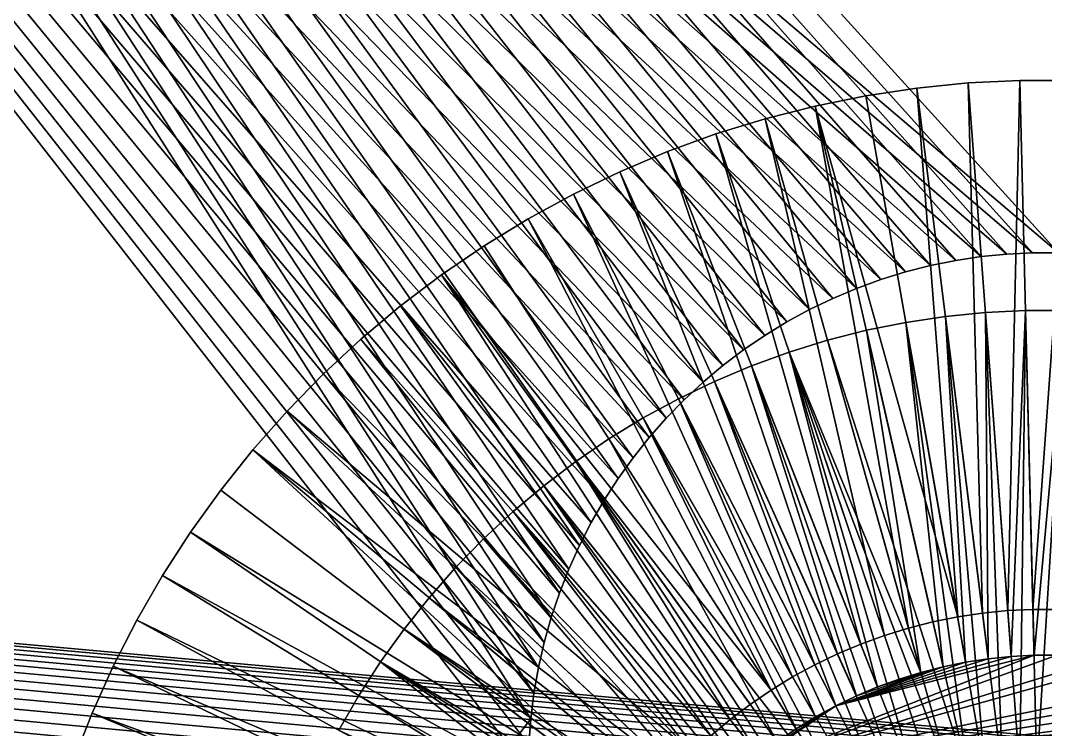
# Model space of a CAD drawing. Header units: millimetres. Extents: x 0 to 520, y -2 to 382.
# Drawn here: x 180.542 to 185, y 344.677 to 347.759 of the extents above; entities that cross this region are included whole.
import ezdxf

# ---------------------------------------------------------------- set-up
doc = ezdxf.new("R2010")
doc.units = ezdxf.units.MM

msp = doc.modelspace()

# ---------------------------------------------------------------- linework, layer by layer
at = {"layer": 'BRASS', "color": 52}
for points in [[(509.2, 369.2, 103), (10.8, 369.2, 103), (10.8, 10.8, 103)], [(509.2, 369.2, 103), (10.8, 10.8, 103), (509.2, 10.8, 103)], [(20.5, 359.5, 86), (183.401, 343.4071, 86), (38.3153, 310.9963, 86)], [(20.5, 359.5, 86), (183.4233, 343.4863, 86), (183.401, 343.4071, 86)], [(20.5, 359.5, 86), (183.4495, 343.5643, 86), (183.4233, 343.4863, 86)], [(20.5, 359.5, 86), (183.4796, 343.6409, 86), (183.4495, 343.5643, 86)], [(20.5, 359.5, 86), (183.5134, 343.7159, 86), (183.4796, 343.6409, 86)], [(20.5, 359.5, 86), (183.5509, 343.7891, 86), (183.5134, 343.7159, 86)], [(20.5, 359.5, 86), (183.5921, 343.8604, 86), (183.5509, 343.7891, 86)], [(20.5, 359.5, 86), (183.6367, 343.9295, 86), (183.5921, 343.8604, 86)], [(20.5, 359.5, 86), (183.6847, 343.9963, 86), (183.6367, 343.9295, 86)], [(20.5, 359.5, 86), (183.736, 344.0606, 86), (183.6847, 343.9963, 86)], [(20.5, 359.5, 86), (183.7905, 344.1223, 86), (183.736, 344.0606, 86)], [(20.5, 359.5, 86), (183.8479, 344.1812, 86), (183.7905, 344.1223, 86)], [(20.5, 359.5, 86), (183.9082, 344.2371, 86), (183.8479, 344.1812, 86)], [(20.5, 359.5, 86), (183.9712, 344.29, 86), (183.9082, 344.2371, 86)], [(20.5, 359.5, 86), (184.0368, 344.3397, 86), (183.9712, 344.29, 86)], [(20.5, 359.5, 86), (184.1048, 344.386, 86), (184.0368, 344.3397, 86)], [(20.5, 359.5, 86), (184.175, 344.4289, 86), (184.1048, 344.386, 86)], [(20.5, 359.5, 86), (184.2473, 344.4683, 86), (184.175, 344.4289, 86)], [(20.5, 359.5, 86), (184.3214, 344.504, 86), (184.2473, 344.4683, 86)], [(20.5, 359.5, 86), (184.3972, 344.5359, 86), (184.3214, 344.504, 86)], [(20.5, 359.5, 86), (184.4745, 344.5641, 86), (184.3972, 344.5359, 86)], [(20.5, 359.5, 86), (184.5531, 344.5883, 86), (184.4745, 344.5641, 86)], [(20.5, 359.5, 86), (184.6328, 344.6086, 86), (184.5531, 344.5883, 86)], [(20.5, 359.5, 86), (499.5, 359.5, 86), (184.9589, 344.6495, 86)], [(20.5, 359.5, 86), (184.9589, 344.6495, 86), (184.8767, 344.6454, 86)], [(20.5, 359.5, 86), (184.8767, 344.6454, 86), (184.7948, 344.6372, 86)], [(20.5, 359.5, 86), (184.7948, 344.6372, 86), (184.7135, 344.6249, 86)], [(20.5, 359.5, 86), (184.7135, 344.6249, 86), (184.6328, 344.6086, 86)], [(184.9589, 344.6495, 86), (499.5, 359.5, 86), (185.0411, 344.6495, 86)]]:
    msp.add_3dface(points, dxfattribs=at)
at = {"layer": 'STEEL', "color": 8}
for points in [[(185.0561, 346.7493, 86), (197, 360, 86), (173, 360, 86)], [(184.9439, 346.7493, 86), (185.0561, 346.7493, 86), (173, 360, 86)], [(184.8319, 346.7437, 86), (184.9439, 346.7493, 86), (173, 360, 86)], [(184.7202, 346.7325, 86), (184.8319, 346.7437, 86), (173, 360, 86)], [(184.6093, 346.7158, 86), (184.7202, 346.7325, 86), (173, 360, 86)], [(184.4993, 346.6936, 86), (184.6093, 346.7158, 86), (173, 360, 86)], [(184.3906, 346.6659, 86), (184.4993, 346.6936, 86), (173, 360, 86)], [(184.2834, 346.6328, 86), (184.3906, 346.6659, 86), (173, 360, 86)], [(184.178, 346.5945, 86), (184.2834, 346.6328, 86), (173, 360, 86)], [(184.0746, 346.5509, 86), (184.178, 346.5945, 86), (173, 360, 86)], [(183.9735, 346.5022, 86), (184.0746, 346.5509, 86), (173, 360, 86)], [(183.875, 346.4486, 86), (183.9735, 346.5022, 86), (173, 360, 86)], [(183.7793, 346.3901, 86), (183.875, 346.4486, 86), (173, 360, 86)], [(183.6866, 346.3269, 86), (183.7793, 346.3901, 86), (173, 360, 86)], [(183.5971, 346.2591, 86), (183.6866, 346.3269, 86), (173, 360, 86)], [(183.5112, 346.187, 86), (183.5971, 346.2591, 86), (173, 360, 86)], [(183.429, 346.1107, 86), (183.5112, 346.187, 86), (173, 360, 86)], [(183.3506, 346.0304, 86), (183.429, 346.1107, 86), (173, 360, 86)], [(183.2764, 345.9463, 86), (183.3506, 346.0304, 86), (173, 360, 86)], [(183.2065, 345.8586, 86), (183.2764, 345.9463, 86), (173, 360, 86)], [(183.141, 345.7675, 86), (183.2065, 345.8586, 86), (173, 360, 86)], [(183.0801, 345.6732, 86), (183.141, 345.7675, 86), (173, 360, 86)], [(183.024, 345.5761, 86), (183.0801, 345.6732, 86), (173, 360, 86)], [(182.9728, 345.4762, 86), (183.024, 345.5761, 86), (173, 360, 86)], [(182.9267, 345.374, 86), (182.9728, 345.4762, 86), (173, 360, 86)], [(182.8857, 345.2695, 86), (182.9267, 345.374, 86), (173, 360, 86)], [(182.85, 345.1632, 86), (182.8857, 345.2695, 86), (173, 360, 86)], [(182.8196, 345.0552, 86), (182.85, 345.1632, 86), (173, 360, 86)], [(182.7946, 344.9458, 86), (182.8196, 345.0552, 86), (173, 360, 86)], [(182.7751, 344.8353, 86), (182.7946, 344.9458, 86), (173, 360, 86)], [(182.7612, 344.724, 86), (182.7751, 344.8353, 86), (173, 360, 86)], [(173, 332, 86), (182.7612, 344.724, 86), (173, 360, 86)], [(184.9439, 346.7493, 83), (173, 357, 83), (185.0561, 346.7493, 83)], [(184.8319, 346.7437, 83), (173, 357, 83), (184.9439, 346.7493, 83)], [(184.7202, 346.7325, 83), (173, 357, 83), (184.8319, 346.7437, 83)], [(184.6093, 346.7158, 83), (173, 357, 83), (184.7202, 346.7325, 83)], [(184.4993, 346.6936, 83), (173, 357, 83), (184.6093, 346.7158, 83)], [(184.3906, 346.6659, 83), (173, 357, 83), (184.4993, 346.6936, 83)], [(184.2834, 346.6328, 83), (173, 357, 83), (184.3906, 346.6659, 83)], [(184.178, 346.5945, 83), (173, 357, 83), (184.2834, 346.6328, 83)], [(184.0746, 346.5509, 83), (173, 357, 83), (184.178, 346.5945, 83)], [(183.9735, 346.5022, 83), (173, 357, 83), (184.0746, 346.5509, 83)], [(183.875, 346.4486, 83), (173, 357, 83), (183.9735, 346.5022, 83)], [(183.7793, 346.3901, 83), (173, 357, 83), (183.875, 346.4486, 83)], [(183.6866, 346.3269, 83), (173, 357, 83), (183.7793, 346.3901, 83)], [(185.0561, 346.7493, 83), (173, 357, 83), (197, 357, 83)], [(183.6866, 346.3269, 83), (183.5971, 346.2591, 83), (173, 357, 83)], [(183.5971, 346.2591, 83), (183.5112, 346.187, 83), (173, 357, 83)], [(183.5112, 346.187, 83), (183.429, 346.1107, 83), (173, 357, 83)], [(183.429, 346.1107, 83), (183.3506, 346.0304, 83), (173, 357, 83)], [(183.3506, 346.0304, 83), (183.2764, 345.9463, 83), (173, 357, 83)], [(183.2764, 345.9463, 83), (183.2065, 345.8586, 83), (173, 357, 83)], [(183.2065, 345.8586, 83), (183.141, 345.7675, 83), (173, 357, 83)], [(183.141, 345.7675, 83), (183.0801, 345.6732, 83), (173, 357, 83)], [(183.0801, 345.6732, 83), (183.024, 345.5761, 83), (173, 357, 83)], [(183.024, 345.5761, 83), (182.9728, 345.4762, 83), (173, 357, 83)], [(182.9728, 345.4762, 83), (182.9267, 345.374, 83), (173, 357, 83)], [(182.9267, 345.374, 83), (182.8857, 345.2695, 83), (173, 357, 83)], [(182.8857, 345.2695, 83), (182.85, 345.1632, 83), (173, 357, 83)], [(182.85, 345.1632, 83), (182.8196, 345.0552, 83), (173, 357, 83)], [(182.8196, 345.0552, 83), (182.7946, 344.9458, 83), (173, 357, 83)], [(182.7946, 344.9458, 83), (182.7751, 344.8353, 83), (173, 357, 83)], [(182.7751, 344.8353, 83), (182.7612, 344.724, 83), (173, 357, 83)], [(182.7612, 344.724, 83), (182.7528, 344.6122, 83), (173, 357, 83)], [(182.7528, 344.6122, 83), (182.75, 344.5, 83), (173, 357, 83)], [(182.75, 344.5, 83), (173, 332, 83), (173, 357, 83)], [(184.2186, 347.4316, 83), (184.4405, 347.4651, 82), (184.2186, 347.4316, 82)], [(184.2186, 347.4316, 83), (184.4405, 347.4651, 83), (184.4405, 347.4651, 82)], [(184.618, 345.1666, 83), (184.4405, 347.4651, 83), (184.2186, 347.4316, 83)], [(184.4405, 347.4651, 82), (184.618, 345.1666, 82), (184.2186, 347.4316, 82)], [(184.4405, 347.4651, 83), (184.6637, 347.4874, 82), (184.4405, 347.4651, 82)], [(184.4405, 347.4651, 83), (184.6637, 347.4874, 83), (184.6637, 347.4874, 82)], [(184.7264, 345.1829, 83), (184.6637, 347.4874, 83), (184.4405, 347.4651, 83)], [(184.6637, 347.4874, 82), (184.7264, 345.1829, 82), (184.4405, 347.4651, 82)], [(184.618, 345.1666, 83), (184.7264, 345.1829, 83), (184.4405, 347.4651, 83)], [(184.7264, 345.1829, 82), (184.618, 345.1666, 82), (184.4405, 347.4651, 82)], [(184.6637, 347.4874, 83), (184.8878, 347.4986, 82), (184.6637, 347.4874, 82)], [(184.6637, 347.4874, 83), (184.8878, 347.4986, 83), (184.8878, 347.4986, 82)], [(184.8356, 345.1938, 83), (184.8878, 347.4986, 83), (184.6637, 347.4874, 83)], [(184.8878, 347.4986, 82), (184.8356, 345.1938, 82), (184.6637, 347.4874, 82)], [(184.7264, 345.1829, 83), (184.8356, 345.1938, 83), (184.6637, 347.4874, 83)], [(184.8356, 345.1938, 82), (184.7264, 345.1829, 82), (184.6637, 347.4874, 82)], [(184.8356, 345.1938, 83), (184.9452, 345.1993, 83), (184.8878, 347.4986, 83)], [(184.9452, 345.1993, 82), (184.8356, 345.1938, 82), (184.8878, 347.4986, 82)], [(184.8878, 347.4986, 83), (185.1122, 347.4986, 82), (184.8878, 347.4986, 82)], [(184.8878, 347.4986, 83), (185.1122, 347.4986, 83), (185.1122, 347.4986, 82)], [(184.9452, 345.1993, 83), (185.1122, 347.4986, 83), (184.8878, 347.4986, 83)], [(185.1122, 347.4986, 82), (184.9452, 345.1993, 82), (184.8878, 347.4986, 82)], [(184.9452, 345.1993, 83), (185.0548, 345.1993, 83), (185.1122, 347.4986, 83)], [(185.0548, 345.1993, 82), (184.9452, 345.1993, 82), (185.1122, 347.4986, 82)], [(184.2186, 347.4316, 83), (184.2186, 347.4316, 82), (183.9987, 347.3872, 82)], [(183.9987, 347.3872, 83), (184.2186, 347.4316, 83), (183.9987, 347.3872, 82)], [(184.618, 345.1666, 83), (184.2186, 347.4316, 83), (183.9987, 347.3872, 83)], [(184.2186, 347.4316, 82), (184.618, 345.1666, 82), (183.9987, 347.3872, 82)], [(183.7812, 347.3318, 83), (183.9987, 347.3872, 82), (183.7812, 347.3318, 82)], [(183.7812, 347.3318, 83), (183.9987, 347.3872, 83), (183.9987, 347.3872, 82)], [(184.4042, 345.1178, 83), (183.9987, 347.3872, 83), (183.7812, 347.3318, 83)], [(183.9987, 347.3872, 82), (184.4042, 345.1178, 82), (183.7812, 347.3318, 82)], [(184.5105, 345.1448, 83), (184.618, 345.1666, 83), (183.9987, 347.3872, 83)], [(184.4042, 345.1178, 83), (184.5105, 345.1448, 83), (183.9987, 347.3872, 83)], [(184.618, 345.1666, 82), (184.5105, 345.1448, 82), (183.9987, 347.3872, 82)], [(184.5105, 345.1448, 82), (184.4042, 345.1178, 82), (183.9987, 347.3872, 82)], [(183.5668, 347.2657, 83), (183.7812, 347.3318, 82), (183.5668, 347.2657, 82)], [(183.5668, 347.2657, 83), (183.7812, 347.3318, 83), (183.7812, 347.3318, 82)], [(184.2993, 345.0854, 83), (183.7812, 347.3318, 83), (183.5668, 347.2657, 83)], [(183.7812, 347.3318, 82), (184.2993, 345.0854, 82), (183.5668, 347.2657, 82)], [(184.2993, 345.0854, 83), (184.4042, 345.1178, 83), (183.7812, 347.3318, 83)], [(184.4042, 345.1178, 82), (184.2993, 345.0854, 82), (183.7812, 347.3318, 82)], [(183.5668, 347.2657, 83), (183.5668, 347.2657, 82), (183.356, 347.1889, 82)], [(183.356, 347.1889, 83), (183.5668, 347.2657, 83), (183.356, 347.1889, 82)], [(184.1962, 345.0479, 83), (183.5668, 347.2657, 83), (183.356, 347.1889, 83)], [(183.5668, 347.2657, 82), (184.1962, 345.0479, 82), (183.356, 347.1889, 82)], [(184.1962, 345.0479, 83), (184.2993, 345.0854, 83), (183.5668, 347.2657, 83)], [(184.2993, 345.0854, 82), (184.1962, 345.0479, 82), (183.5668, 347.2657, 82)], [(183.1492, 347.1018, 83), (183.356, 347.1889, 82), (183.1492, 347.1018, 82)], [(183.1492, 347.1018, 83), (183.356, 347.1889, 83), (183.356, 347.1889, 82)], [(184.0952, 345.0053, 83), (183.356, 347.1889, 83), (183.1492, 347.1018, 83)], [(183.356, 347.1889, 82), (184.0952, 345.0053, 82), (183.1492, 347.1018, 82)], [(184.0952, 345.0053, 83), (184.1962, 345.0479, 83), (183.356, 347.1889, 83)], [(184.1962, 345.0479, 82), (184.0952, 345.0053, 82), (183.356, 347.1889, 82)], [(183.1492, 347.1018, 83), (183.1492, 347.1018, 82), (182.9471, 347.0044, 82)], [(182.9471, 347.0044, 83), (183.1492, 347.1018, 83), (182.9471, 347.0044, 82)], [(183.9963, 344.9577, 83), (183.1492, 347.1018, 83), (182.9471, 347.0044, 83)], [(183.1492, 347.1018, 82), (183.9963, 344.9577, 82), (182.9471, 347.0044, 82)], [(183.9963, 344.9577, 83), (184.0952, 345.0053, 83), (183.1492, 347.1018, 83)], [(184.0952, 345.0053, 82), (183.9963, 344.9577, 82), (183.1492, 347.1018, 82)], [(182.75, 346.8971, 83), (182.9471, 347.0044, 82), (182.75, 346.8971, 82)], [(182.75, 346.8971, 83), (182.9471, 347.0044, 83), (182.9471, 347.0044, 82)], [(183.9, 344.9053, 83), (182.9471, 347.0044, 83), (182.75, 346.8971, 83)], [(182.9471, 347.0044, 82), (183.9, 344.9053, 82), (182.75, 346.8971, 82)], [(183.9, 344.9053, 83), (183.9963, 344.9577, 83), (182.9471, 347.0044, 83)], [(183.9963, 344.9577, 82), (183.9, 344.9053, 82), (182.9471, 347.0044, 82)], [(182.75, 346.8971, 83), (182.75, 346.8971, 82), (182.5585, 346.7801, 82)], [(182.5585, 346.7801, 83), (182.75, 346.8971, 83), (182.5585, 346.7801, 82)], [(183.8064, 344.8481, 83), (182.75, 346.8971, 83), (182.5585, 346.7801, 83)], [(182.75, 346.8971, 82), (183.8064, 344.8481, 82), (182.5585, 346.7801, 82)], [(183.8064, 344.8481, 83), (183.9, 344.9053, 83), (182.75, 346.8971, 83)], [(183.9, 344.9053, 82), (183.8064, 344.8481, 82), (182.75, 346.8971, 82)], [(182.3732, 346.6537, 83), (182.5585, 346.7801, 82), (182.3732, 346.6537, 82)], [(182.3732, 346.6537, 83), (182.5585, 346.7801, 83), (182.5585, 346.7801, 82)], [(183.8064, 344.8481, 83), (182.5585, 346.7801, 83), (182.3732, 346.6537, 83)], [(182.5585, 346.7801, 82), (183.8064, 344.8481, 82), (182.3732, 346.6537, 82)], [(184.9439, 346.7493, 83), (184.9439, 346.7493, 86), (184.8319, 346.7437, 83)], [(184.9439, 346.7493, 86), (184.8319, 346.7437, 86), (184.8319, 346.7437, 83)], [(185.0561, 346.7493, 83), (184.9439, 346.7493, 86), (184.9439, 346.7493, 83)], [(185.0561, 346.7493, 86), (184.9439, 346.7493, 86), (185.0561, 346.7493, 83)], [(184.6093, 346.7158, 83), (184.6093, 346.7158, 86), (184.4993, 346.6936, 83)], [(184.6093, 346.7158, 86), (184.4993, 346.6936, 86), (184.4993, 346.6936, 83)], [(184.7202, 346.7325, 83), (184.6093, 346.7158, 86), (184.6093, 346.7158, 83)], [(184.7202, 346.7325, 86), (184.6093, 346.7158, 86), (184.7202, 346.7325, 83)], [(184.8319, 346.7437, 83), (184.7202, 346.7325, 86), (184.7202, 346.7325, 83)], [(184.8319, 346.7437, 86), (184.7202, 346.7325, 86), (184.8319, 346.7437, 83)], [(184.3906, 346.6659, 83), (184.2834, 346.6328, 86), (184.2834, 346.6328, 83)], [(184.3906, 346.6659, 86), (184.2834, 346.6328, 86), (184.3906, 346.6659, 83)], [(184.4993, 346.6936, 83), (184.3906, 346.6659, 86), (184.3906, 346.6659, 83)], [(184.4993, 346.6936, 86), (184.3906, 346.6659, 86), (184.4993, 346.6936, 83)], [(182.1943, 346.5182, 83), (182.3732, 346.6537, 82), (182.1943, 346.5182, 82)], [(182.1943, 346.5182, 83), (182.3732, 346.6537, 83), (182.3732, 346.6537, 82)], [(183.6283, 344.72, 83), (182.3732, 346.6537, 83), (182.1943, 346.5182, 83)], [(182.3732, 346.6537, 82), (183.6283, 344.72, 82), (182.1943, 346.5182, 82)], [(183.7158, 344.7863, 83), (183.8064, 344.8481, 83), (182.3732, 346.6537, 83)], [(183.6283, 344.72, 83), (183.7158, 344.7863, 83), (182.3732, 346.6537, 83)], [(183.8064, 344.8481, 82), (183.7158, 344.7863, 82), (182.3732, 346.6537, 82)], [(183.7158, 344.7863, 82), (183.6283, 344.72, 82), (182.3732, 346.6537, 82)], [(184.2834, 346.6328, 83), (184.178, 346.5945, 86), (184.178, 346.5945, 83)], [(184.2834, 346.6328, 86), (184.178, 346.5945, 86), (184.2834, 346.6328, 83)], [(184.178, 346.5945, 83), (184.178, 346.5945, 86), (184.0746, 346.5509, 83)], [(184.178, 346.5945, 86), (184.0746, 346.5509, 86), (184.0746, 346.5509, 83)], [(184.0746, 346.5509, 83), (183.9735, 346.5022, 86), (183.9735, 346.5022, 83)], [(184.0746, 346.5509, 86), (183.9735, 346.5022, 86), (184.0746, 346.5509, 83)], [(182.0224, 346.374, 83), (182.1943, 346.5182, 82), (182.0224, 346.374, 82)], [(182.0224, 346.374, 83), (182.1943, 346.5182, 83), (182.1943, 346.5182, 82)], [(183.5443, 344.6495, 83), (182.1943, 346.5182, 83), (182.0224, 346.374, 83)], [(182.1943, 346.5182, 82), (183.5443, 344.6495, 82), (182.0224, 346.374, 82)], [(183.5443, 344.6495, 83), (183.6283, 344.72, 83), (182.1943, 346.5182, 83)], [(183.6283, 344.72, 82), (183.5443, 344.6495, 82), (182.1943, 346.5182, 82)], [(183.9735, 346.5022, 83), (183.9735, 346.5022, 86), (183.875, 346.4486, 83)], [(183.9735, 346.5022, 86), (183.875, 346.4486, 86), (183.875, 346.4486, 83)], [(184.7513, 344.9845, 82), (184.7384, 346.4902, 82), (184.5648, 346.4728, 82)], [(184.5648, 346.4728, 82), (184.7384, 346.4902, 78.5), (184.5648, 346.4728, 78.5)], [(184.5648, 346.4728, 82), (184.7384, 346.4902, 82), (184.7384, 346.4902, 78.5)], [(184.7384, 346.4902, 78.5), (184.8135, 344.4884, 78.5), (184.5648, 346.4728, 78.5)], [(184.8505, 344.9944, 82), (184.9127, 346.4989, 82), (184.7384, 346.4902, 82)], [(184.7384, 346.4902, 82), (184.9127, 346.4989, 78.5), (184.7384, 346.4902, 78.5)], [(184.7384, 346.4902, 82), (184.9127, 346.4989, 82), (184.9127, 346.4989, 78.5)], [(184.9127, 346.4989, 78.5), (184.8879, 344.4958, 78.5), (184.7384, 346.4902, 78.5)], [(184.7513, 344.9845, 82), (184.8505, 344.9944, 82), (184.7384, 346.4902, 82)], [(184.8879, 344.4958, 78.5), (184.8135, 344.4884, 78.5), (184.7384, 346.4902, 78.5)], [(184.8505, 344.9944, 82), (184.9501, 344.9994, 82), (184.9127, 346.4989, 82)], [(184.9626, 344.4995, 78.5), (184.8879, 344.4958, 78.5), (184.9127, 346.4989, 78.5)], [(184.9501, 344.9994, 82), (185.0873, 346.4989, 82), (184.9127, 346.4989, 82)], [(184.9127, 346.4989, 82), (185.0873, 346.4989, 78.5), (184.9127, 346.4989, 78.5)], [(184.9127, 346.4989, 82), (185.0873, 346.4989, 82), (185.0873, 346.4989, 78.5)], [(185.0873, 346.4989, 78.5), (184.9626, 344.4995, 78.5), (184.9127, 346.4989, 78.5)], [(184.9501, 344.9994, 82), (185.0499, 344.9994, 82), (185.0873, 346.4989, 82)], [(185.0374, 344.4995, 78.5), (184.9626, 344.4995, 78.5), (185.0873, 346.4989, 78.5)], [(183.875, 346.4486, 86), (183.7793, 346.3901, 86), (183.875, 346.4486, 83)], [(183.875, 346.4486, 83), (183.7793, 346.3901, 86), (183.7793, 346.3901, 83)], [(184.555, 344.9499, 82), (184.3922, 346.4468, 82), (184.2212, 346.4122, 82)], [(184.2212, 346.4122, 82), (184.3922, 346.4468, 78.5), (184.2212, 346.4122, 78.5)], [(184.2212, 346.4122, 82), (184.3922, 346.4468, 82), (184.3922, 346.4468, 78.5)], [(184.3922, 346.4468, 78.5), (184.6662, 344.4624, 78.5), (184.2212, 346.4122, 78.5)], [(184.6527, 344.9696, 82), (184.5648, 346.4728, 82), (184.3922, 346.4468, 82)], [(184.3922, 346.4468, 82), (184.5648, 346.4728, 78.5), (184.3922, 346.4468, 78.5)], [(184.3922, 346.4468, 82), (184.5648, 346.4728, 82), (184.5648, 346.4728, 78.5)], [(184.5648, 346.4728, 78.5), (184.7395, 344.4772, 78.5), (184.3922, 346.4468, 78.5)], [(184.555, 344.9499, 82), (184.6527, 344.9696, 82), (184.3922, 346.4468, 82)], [(184.7395, 344.4772, 78.5), (184.6662, 344.4624, 78.5), (184.3922, 346.4468, 78.5)], [(184.6527, 344.9696, 82), (184.7513, 344.9845, 82), (184.5648, 346.4728, 82)], [(184.8135, 344.4884, 78.5), (184.7395, 344.4772, 78.5), (184.5648, 346.4728, 78.5)], [(184.4583, 344.9252, 82), (184.2212, 346.4122, 82), (184.0521, 346.3692, 82)], [(184.0521, 346.3692, 82), (184.2212, 346.4122, 78.5), (184.0521, 346.3692, 78.5)], [(184.0521, 346.3692, 82), (184.2212, 346.4122, 82), (184.2212, 346.4122, 78.5)], [(184.2212, 346.4122, 78.5), (184.6662, 344.4624, 78.5), (184.0521, 346.3692, 78.5)], [(184.4583, 344.9252, 82), (184.555, 344.9499, 82), (184.2212, 346.4122, 82)], [(181.8579, 346.2214, 83), (182.0224, 346.374, 82), (181.8579, 346.2214, 82)], [(181.8579, 346.2214, 83), (182.0224, 346.374, 83), (182.0224, 346.374, 82)], [(183.4639, 344.5749, 83), (182.0224, 346.374, 83), (181.8579, 346.2214, 83)], [(182.0224, 346.374, 82), (183.4639, 344.5749, 82), (181.8579, 346.2214, 82)], [(183.4639, 344.5749, 83), (183.5443, 344.6495, 83), (182.0224, 346.374, 83)], [(183.5443, 344.6495, 82), (183.4639, 344.5749, 82), (182.0224, 346.374, 82)], [(183.7793, 346.3901, 86), (183.6866, 346.3269, 86), (183.7793, 346.3901, 83)], [(183.7793, 346.3901, 83), (183.6866, 346.3269, 86), (183.6866, 346.3269, 83)], [(184.4583, 344.9252, 82), (184.0521, 346.3692, 82), (183.8853, 346.3177, 82)], [(183.8853, 346.3177, 82), (184.0521, 346.3692, 78.5), (183.8853, 346.3177, 78.5)], [(183.8853, 346.3177, 82), (184.0521, 346.3692, 82), (184.0521, 346.3692, 78.5)], [(184.0521, 346.3692, 78.5), (184.5937, 344.4439, 78.5), (183.8853, 346.3177, 78.5)], [(184.6662, 344.4624, 78.5), (184.5937, 344.4439, 78.5), (184.0521, 346.3692, 78.5)], [(183.6866, 346.3269, 86), (183.5971, 346.2591, 86), (183.6866, 346.3269, 83)], [(183.6866, 346.3269, 83), (183.5971, 346.2591, 86), (183.5971, 346.2591, 83)], [(184.2693, 344.8617, 82), (183.8853, 346.3177, 82), (183.7213, 346.2581, 82)], [(183.7213, 346.2581, 82), (183.8853, 346.3177, 78.5), (183.7213, 346.2581, 78.5)], [(183.7213, 346.2581, 82), (183.8853, 346.3177, 82), (183.8853, 346.3177, 78.5)], [(183.8853, 346.3177, 78.5), (184.452, 344.3963, 78.5), (183.7213, 346.2581, 78.5)], [(184.363, 344.8959, 82), (184.4583, 344.9252, 82), (183.8853, 346.3177, 82)], [(184.2693, 344.8617, 82), (184.363, 344.8959, 82), (183.8853, 346.3177, 82)], [(184.5937, 344.4439, 78.5), (184.5223, 344.4219, 78.5), (183.8853, 346.3177, 78.5)], [(184.5223, 344.4219, 78.5), (184.452, 344.3963, 78.5), (183.8853, 346.3177, 78.5)], [(183.5971, 346.2591, 86), (183.5112, 346.187, 86), (183.5971, 346.2591, 83)], [(183.5971, 346.2591, 83), (183.5112, 346.187, 86), (183.5112, 346.187, 83)], [(181.7013, 346.0608, 83), (181.8579, 346.2214, 82), (181.7013, 346.0608, 82)], [(181.7013, 346.0608, 83), (181.8579, 346.2214, 83), (181.8579, 346.2214, 82)], [(181.7013, 346.0608, 83), (183.4639, 344.5749, 83), (181.8579, 346.2214, 83)], [(183.4639, 344.5749, 82), (181.7013, 346.0608, 82), (181.8579, 346.2214, 82)], [(184.1774, 344.823, 82), (183.7213, 346.2581, 82), (183.5605, 346.1903, 82)], [(183.7213, 346.2581, 82), (183.7213, 346.2581, 78.5), (183.5605, 346.1903, 78.5)], [(183.5605, 346.1903, 82), (183.7213, 346.2581, 82), (183.5605, 346.1903, 78.5)], [(183.7213, 346.2581, 78.5), (184.3831, 344.3673, 78.5), (183.5605, 346.1903, 78.5)], [(184.1774, 344.823, 82), (184.2693, 344.8617, 82), (183.7213, 346.2581, 82)], [(184.452, 344.3963, 78.5), (184.3831, 344.3673, 78.5), (183.7213, 346.2581, 78.5)], [(184.0876, 344.7797, 82), (183.5605, 346.1903, 82), (183.4033, 346.1146, 82)], [(183.4033, 346.1146, 82), (183.5605, 346.1903, 78.5), (183.4033, 346.1146, 78.5)], [(183.4033, 346.1146, 82), (183.5605, 346.1903, 82), (183.5605, 346.1903, 78.5)], [(183.5605, 346.1903, 78.5), (184.3157, 344.3348, 78.5), (183.4033, 346.1146, 78.5)], [(183.5112, 346.187, 86), (183.429, 346.1107, 86), (183.5112, 346.187, 83)], [(183.5112, 346.187, 83), (183.429, 346.1107, 86), (183.429, 346.1107, 83)], [(184.0876, 344.7797, 82), (184.1774, 344.823, 82), (183.5605, 346.1903, 82)], [(184.3831, 344.3673, 78.5), (184.3157, 344.3348, 78.5), (183.5605, 346.1903, 78.5)], [(184, 344.7321, 82), (183.4033, 346.1146, 82), (183.25, 346.0311, 82)], [(183.25, 346.0311, 82), (183.4033, 346.1146, 78.5), (183.25, 346.0311, 78.5)], [(183.25, 346.0311, 82), (183.4033, 346.1146, 82), (183.4033, 346.1146, 78.5)], [(183.4033, 346.1146, 78.5), (184.25, 344.299, 78.5), (183.25, 346.0311, 78.5)], [(183.429, 346.1107, 86), (183.3506, 346.0304, 86), (183.429, 346.1107, 83)], [(183.429, 346.1107, 83), (183.3506, 346.0304, 86), (183.3506, 346.0304, 83)], [(184, 344.7321, 82), (184.0876, 344.7797, 82), (183.4033, 346.1146, 82)], [(184.3157, 344.3348, 78.5), (184.25, 344.299, 78.5), (183.4033, 346.1146, 78.5)], [(181.5528, 345.8925, 83), (181.7013, 346.0608, 83), (181.7013, 346.0608, 82)], [(181.5528, 345.8925, 83), (181.7013, 346.0608, 82), (181.5528, 345.8925, 82)], [(181.5528, 345.8925, 83), (183.3873, 344.4964, 83), (181.7013, 346.0608, 83)], [(183.3873, 344.4964, 82), (181.5528, 345.8925, 82), (181.7013, 346.0608, 82)], [(181.7013, 346.0608, 83), (183.3873, 344.4964, 83), (183.4639, 344.5749, 83)], [(183.3873, 344.4964, 82), (181.7013, 346.0608, 82), (183.4639, 344.5749, 82)], [(183.9149, 344.6801, 82), (183.25, 346.0311, 82), (183.1011, 345.9401, 82)], [(183.1011, 345.9401, 82), (183.25, 346.0311, 78.5), (183.1011, 345.9401, 78.5)], [(183.1011, 345.9401, 82), (183.25, 346.0311, 82), (183.25, 346.0311, 78.5)], [(183.25, 346.0311, 78.5), (184.1862, 344.26, 78.5), (183.1011, 345.9401, 78.5)], [(183.9149, 344.6801, 82), (184, 344.7321, 82), (183.25, 346.0311, 82)], [(184.25, 344.299, 78.5), (184.1862, 344.26, 78.5), (183.25, 346.0311, 78.5)], [(183.3506, 346.0304, 86), (183.2764, 345.9463, 86), (183.3506, 346.0304, 83)], [(183.3506, 346.0304, 83), (183.2764, 345.9463, 86), (183.2764, 345.9463, 83)], [(183.2764, 345.9463, 86), (183.2065, 345.8586, 86), (183.2764, 345.9463, 83)], [(183.2764, 345.9463, 83), (183.2065, 345.8586, 86), (183.2065, 345.8586, 83)], [(183.8325, 344.6239, 82), (183.1011, 345.9401, 82), (182.9569, 345.8418, 82)], [(183.1011, 345.9401, 82), (183.1011, 345.9401, 78.5), (182.9569, 345.8418, 78.5)], [(182.9569, 345.8418, 82), (183.1011, 345.9401, 82), (182.9569, 345.8418, 78.5)], [(183.1011, 345.9401, 78.5), (184.1862, 344.26, 78.5), (182.9569, 345.8418, 78.5)], [(183.8325, 344.6239, 82), (183.9149, 344.6801, 82), (183.1011, 345.9401, 82)], [(181.4129, 345.7171, 83), (181.5528, 345.8925, 83), (181.5528, 345.8925, 82)], [(181.4129, 345.7171, 83), (181.5528, 345.8925, 82), (181.4129, 345.7171, 82)], [(181.4129, 345.7171, 83), (183.2463, 344.3284, 83), (181.5528, 345.8925, 83)], [(183.2463, 344.3284, 82), (181.4129, 345.7171, 82), (181.5528, 345.8925, 82)], [(181.5528, 345.8925, 83), (183.3147, 344.4141, 83), (183.3873, 344.4964, 83)], [(181.5528, 345.8925, 83), (183.2463, 344.3284, 83), (183.3147, 344.4141, 83)], [(183.3147, 344.4141, 82), (181.5528, 345.8925, 82), (183.3873, 344.4964, 82)], [(183.2463, 344.3284, 82), (181.5528, 345.8925, 82), (183.3147, 344.4141, 82)], [(183.2065, 345.8586, 86), (183.141, 345.7675, 86), (183.2065, 345.8586, 83)], [(183.2065, 345.8586, 83), (183.141, 345.7675, 86), (183.141, 345.7675, 83)], [(183.753, 344.5637, 82), (182.9569, 345.8418, 82), (182.8178, 345.7364, 82)], [(182.8178, 345.7364, 82), (182.9569, 345.8418, 78.5), (182.8178, 345.7364, 78.5)], [(182.8178, 345.7364, 82), (182.9569, 345.8418, 82), (182.9569, 345.8418, 78.5)], [(182.9569, 345.8418, 78.5), (184.0648, 344.1727, 78.5), (182.8178, 345.7364, 78.5)], [(183.753, 344.5637, 82), (183.8325, 344.6239, 82), (182.9569, 345.8418, 82)], [(184.1862, 344.26, 78.5), (184.1244, 344.2179, 78.5), (182.9569, 345.8418, 78.5)], [(184.1244, 344.2179, 78.5), (184.0648, 344.1727, 78.5), (182.9569, 345.8418, 78.5)], [(183.6766, 344.4996, 82), (182.8178, 345.7364, 82), (182.6841, 345.6242, 82)], [(182.6841, 345.6242, 82), (182.8178, 345.7364, 78.5), (182.6841, 345.6242, 78.5)], [(182.6841, 345.6242, 82), (182.8178, 345.7364, 82), (182.8178, 345.7364, 78.5)], [(182.8178, 345.7364, 78.5), (184.0075, 344.1247, 78.5), (182.6841, 345.6242, 78.5)], [(183.6766, 344.4996, 82), (183.753, 344.5637, 82), (182.8178, 345.7364, 82)], [(184.0648, 344.1727, 78.5), (184.0075, 344.1247, 78.5), (182.8178, 345.7364, 78.5)], [(183.141, 345.7675, 86), (183.0801, 345.6732, 86), (183.141, 345.7675, 83)], [(183.141, 345.7675, 83), (183.0801, 345.6732, 86), (183.0801, 345.6732, 83)], [(181.2819, 345.5349, 83), (181.4129, 345.7171, 83), (181.4129, 345.7171, 82)], [(181.2819, 345.5349, 83), (181.4129, 345.7171, 82), (181.2819, 345.5349, 82)], [(181.2819, 345.5349, 83), (183.2463, 344.3284, 83), (181.4129, 345.7171, 83)], [(183.2463, 344.3284, 82), (181.2819, 345.5349, 82), (181.4129, 345.7171, 82)], [(183.0801, 345.6732, 86), (183.024, 345.5761, 86), (183.0801, 345.6732, 83)], [(183.0801, 345.6732, 83), (183.024, 345.5761, 86), (183.024, 345.5761, 83)], [(183.6035, 344.4317, 82), (182.6841, 345.6242, 82), (182.5562, 345.5055, 82)], [(182.5562, 345.5055, 82), (182.6841, 345.6242, 78.5), (182.5562, 345.5055, 78.5)], [(182.5562, 345.5055, 82), (182.6841, 345.6242, 82), (182.6841, 345.6242, 78.5)], [(182.6841, 345.6242, 78.5), (183.9526, 344.0738, 78.5), (182.5562, 345.5055, 78.5)], [(183.6035, 344.4317, 82), (183.6766, 344.4996, 82), (182.6841, 345.6242, 82)], [(184.0075, 344.1247, 78.5), (183.9526, 344.0738, 78.5), (182.6841, 345.6242, 78.5)], [(183.024, 345.5761, 83), (183.024, 345.5761, 86), (182.9728, 345.4762, 83)], [(183.024, 345.5761, 86), (182.9728, 345.4762, 86), (182.9728, 345.4762, 83)], [(181.2819, 345.5349, 83), (181.2819, 345.5349, 82), (181.1602, 345.3465, 82)], [(181.1602, 345.3465, 83), (181.2819, 345.5349, 83), (181.1602, 345.3465, 82)], [(181.1602, 345.3465, 83), (183.1823, 344.2393, 83), (181.2819, 345.5349, 83)], [(183.1823, 344.2393, 82), (181.1602, 345.3465, 82), (181.2819, 345.5349, 82)], [(181.2819, 345.5349, 83), (183.1823, 344.2393, 83), (183.2463, 344.3284, 83)], [(183.1823, 344.2393, 82), (181.2819, 345.5349, 82), (183.2463, 344.3284, 82)], [(182.4343, 345.3806, 82), (183.5339, 344.3603, 82), (182.5562, 345.5055, 82)], [(182.5562, 345.5055, 82), (182.5562, 345.5055, 78.5), (182.4343, 345.3806, 78.5)], [(182.4343, 345.3806, 82), (182.5562, 345.5055, 82), (182.4343, 345.3806, 78.5)], [(183.9004, 344.0203, 78.5), (182.4343, 345.3806, 78.5), (182.5562, 345.5055, 78.5)], [(183.5339, 344.3603, 82), (183.6035, 344.4317, 82), (182.5562, 345.5055, 82)], [(183.9526, 344.0738, 78.5), (183.9004, 344.0203, 78.5), (182.5562, 345.5055, 78.5)], [(182.9728, 345.4762, 86), (182.9267, 345.374, 86), (182.9728, 345.4762, 83)], [(182.9728, 345.4762, 83), (182.9267, 345.374, 86), (182.9267, 345.374, 83)], [(182.3188, 345.2498, 82), (183.4679, 344.2856, 82), (182.4343, 345.3806, 82)], [(182.3188, 345.2498, 82), (182.4343, 345.3806, 82), (182.4343, 345.3806, 78.5)], [(182.3188, 345.2498, 82), (182.4343, 345.3806, 78.5), (182.3188, 345.2498, 78.5)], [(183.9004, 344.0203, 78.5), (182.3188, 345.2498, 78.5), (182.4343, 345.3806, 78.5)], [(183.4679, 344.2856, 82), (183.5339, 344.3603, 82), (182.4343, 345.3806, 82)], [(182.9267, 345.374, 83), (182.9267, 345.374, 86), (182.8857, 345.2695, 83)], [(182.9267, 345.374, 86), (182.8857, 345.2695, 86), (182.8857, 345.2695, 83)], [(181.048, 345.1521, 83), (181.1602, 345.3465, 83), (181.1602, 345.3465, 82)], [(181.048, 345.1521, 83), (181.1602, 345.3465, 82), (181.048, 345.1521, 82)], [(181.048, 345.1521, 83), (183.1228, 344.1472, 83), (181.1602, 345.3465, 83)], [(183.1228, 344.1472, 82), (181.048, 345.1521, 82), (181.1602, 345.3465, 82)], [(181.1602, 345.3465, 83), (183.1228, 344.1472, 83), (183.1823, 344.2393, 83)], [(183.1228, 344.1472, 82), (181.1602, 345.3465, 82), (183.1823, 344.2393, 82)], [(182.21, 345.1133, 82), (183.4679, 344.2856, 82), (182.3188, 345.2498, 82)], [(182.21, 345.1133, 82), (182.3188, 345.2498, 82), (182.3188, 345.2498, 78.5)], [(182.21, 345.1133, 82), (182.3188, 345.2498, 78.5), (182.21, 345.1133, 78.5)], [(183.8509, 343.9642, 78.5), (182.21, 345.1133, 78.5), (182.3188, 345.2498, 78.5)], [(183.8509, 343.9642, 78.5), (182.3188, 345.2498, 78.5), (183.9004, 344.0203, 78.5)], [(182.8857, 345.2695, 83), (182.85, 345.1632, 86), (182.85, 345.1632, 83)], [(182.8857, 345.2695, 86), (182.85, 345.1632, 86), (182.8857, 345.2695, 83)], [(184.8356, 345.1938, 82), (184.7264, 345.1829, 83), (184.7264, 345.1829, 82)], [(184.8356, 345.1938, 83), (184.7264, 345.1829, 83), (184.8356, 345.1938, 82)], [(184.9452, 345.1993, 82), (184.8356, 345.1938, 83), (184.8356, 345.1938, 82)], [(184.9452, 345.1993, 83), (184.8356, 345.1938, 83), (184.9452, 345.1993, 82)], [(185.0548, 345.1993, 82), (184.9452, 345.1993, 83), (184.9452, 345.1993, 82)], [(185.0548, 345.1993, 83), (184.9452, 345.1993, 83), (185.0548, 345.1993, 82)], [(180.9456, 344.9525, 83), (181.048, 345.1521, 83), (181.048, 345.1521, 82)], [(180.9456, 344.9525, 83), (181.048, 345.1521, 82), (180.9456, 344.9525, 82)], [(180.9456, 344.9525, 83), (183.0679, 344.0522, 83), (181.048, 345.1521, 83)], [(183.0679, 344.0522, 82), (180.9456, 344.9525, 82), (181.048, 345.1521, 82)], [(181.048, 345.1521, 83), (183.0679, 344.0522, 83), (183.1228, 344.1472, 83)], [(183.0679, 344.0522, 82), (181.048, 345.1521, 82), (183.1228, 344.1472, 82)], [(182.85, 345.1632, 83), (182.8196, 345.0552, 86), (182.8196, 345.0552, 83)], [(182.85, 345.1632, 86), (182.8196, 345.0552, 86), (182.85, 345.1632, 83)], [(184.5105, 345.1448, 82), (184.4042, 345.1178, 83), (184.4042, 345.1178, 82)], [(184.5105, 345.1448, 83), (184.4042, 345.1178, 83), (184.5105, 345.1448, 82)], [(184.618, 345.1666, 82), (184.618, 345.1666, 83), (184.5105, 345.1448, 82)], [(184.618, 345.1666, 83), (184.5105, 345.1448, 83), (184.5105, 345.1448, 82)], [(184.7264, 345.1829, 82), (184.618, 345.1666, 83), (184.618, 345.1666, 82)], [(184.7264, 345.1829, 83), (184.618, 345.1666, 83), (184.7264, 345.1829, 82)], [(182.1082, 344.9716, 82), (183.4057, 344.2076, 82), (182.21, 345.1133, 82)], [(182.1082, 344.9716, 82), (182.21, 345.1133, 82), (182.21, 345.1133, 78.5)], [(182.1082, 344.9716, 82), (182.21, 345.1133, 78.5), (182.1082, 344.9716, 78.5)], [(183.8043, 343.9057, 78.5), (182.1082, 344.9716, 78.5), (182.21, 345.1133, 78.5)], [(182.21, 345.1133, 82), (183.4057, 344.2076, 82), (183.4679, 344.2856, 82)], [(183.8043, 343.9057, 78.5), (182.21, 345.1133, 78.5), (183.8509, 343.9642, 78.5)], [(184.4042, 345.1178, 82), (184.2993, 345.0854, 83), (184.2993, 345.0854, 82)], [(184.4042, 345.1178, 83), (184.2993, 345.0854, 83), (184.4042, 345.1178, 82)], [(182.8196, 345.0552, 83), (182.7946, 344.9458, 86), (182.7946, 344.9458, 83)], [(182.8196, 345.0552, 86), (182.7946, 344.9458, 86), (182.8196, 345.0552, 83)], [(184.2993, 345.0854, 82), (184.2993, 345.0854, 83), (184.1962, 345.0479, 82)], [(184.2993, 345.0854, 83), (184.1962, 345.0479, 83), (184.1962, 345.0479, 82)], [(184.1962, 345.0479, 82), (184.0952, 345.0053, 83), (184.0952, 345.0053, 82)], [(184.1962, 345.0479, 83), (184.0952, 345.0053, 83), (184.1962, 345.0479, 82)], [(182.0135, 344.825, 82), (183.2934, 344.0429, 82), (182.1082, 344.9716, 82)], [(182.0135, 344.825, 82), (182.1082, 344.9716, 82), (182.1082, 344.9716, 78.5)], [(182.0135, 344.825, 82), (182.1082, 344.9716, 78.5), (182.0135, 344.825, 78.5)], [(183.7606, 343.845, 78.5), (182.0135, 344.825, 78.5), (182.1082, 344.9716, 78.5)], [(182.1082, 344.9716, 82), (183.3475, 344.1266, 82), (183.4057, 344.2076, 82)], [(182.1082, 344.9716, 82), (183.2934, 344.0429, 82), (183.3475, 344.1266, 82)], [(183.7606, 343.845, 78.5), (182.1082, 344.9716, 78.5), (183.8043, 343.9057, 78.5)], [(183.6766, 344.4996, 90), (184.9501, 344.9994, 90), (184.0876, 344.7797, 90)], [(183.6766, 344.4996, 90), (185.2487, 344.9845, 90), (185.0499, 344.9994, 90)], [(183.6766, 344.4996, 90), (185.0499, 344.9994, 90), (184.9501, 344.9994, 90)], [(183.6766, 344.4996, 90), (185.3473, 344.9696, 90), (185.2487, 344.9845, 90)], [(183.6766, 344.4996, 90), (185.637, 344.8959, 90), (185.3473, 344.9696, 90)], [(184.0952, 345.0053, 82), (184.0952, 345.0053, 83), (183.9963, 344.9577, 82)], [(184.0952, 345.0053, 83), (183.9963, 344.9577, 83), (183.9963, 344.9577, 82)], [(184.0876, 344.7797, 90), (184.9501, 344.9994, 90), (184.8505, 344.9944, 90)], [(184.0876, 344.7797, 90), (184.8505, 344.9944, 90), (184.7513, 344.9845, 90)], [(184.0876, 344.7797, 90), (184.7513, 344.9845, 90), (184.6527, 344.9696, 90)], [(184.0876, 344.7797, 90), (184.6527, 344.9696, 90), (184.555, 344.9499, 90)], [(184.6527, 344.9696, 90), (184.6527, 344.9696, 82), (184.555, 344.9499, 82)], [(184.555, 344.9499, 90), (184.6527, 344.9696, 90), (184.555, 344.9499, 82)], [(184.6527, 344.9696, 90), (184.7513, 344.9845, 82), (184.6527, 344.9696, 82)], [(184.6527, 344.9696, 90), (184.7513, 344.9845, 90), (184.7513, 344.9845, 82)], [(184.7513, 344.9845, 90), (184.8505, 344.9944, 82), (184.7513, 344.9845, 82)], [(184.7513, 344.9845, 90), (184.8505, 344.9944, 90), (184.8505, 344.9944, 82)], [(184.8505, 344.9944, 90), (184.9501, 344.9994, 82), (184.8505, 344.9944, 82)], [(184.8505, 344.9944, 90), (184.9501, 344.9994, 90), (184.9501, 344.9994, 82)], [(184.9501, 344.9994, 90), (185.0499, 344.9994, 82), (184.9501, 344.9994, 82)], [(184.9501, 344.9994, 90), (185.0499, 344.9994, 90), (185.0499, 344.9994, 82)], [(180.9456, 344.9525, 83), (180.9456, 344.9525, 82), (180.8534, 344.748, 82)], [(180.8534, 344.748, 83), (180.9456, 344.9525, 83), (180.8534, 344.748, 82)], [(180.8534, 344.748, 83), (183.0179, 343.9545, 83), (180.9456, 344.9525, 83)], [(183.0179, 343.9545, 82), (180.8534, 344.748, 82), (180.9456, 344.9525, 82)], [(180.9456, 344.9525, 83), (183.0179, 343.9545, 83), (183.0679, 344.0522, 83)], [(183.0179, 343.9545, 82), (180.9456, 344.9525, 82), (183.0679, 344.0522, 82)], [(182.7946, 344.9458, 83), (182.7751, 344.8353, 86), (182.7751, 344.8353, 83)], [(182.7946, 344.9458, 86), (182.7751, 344.8353, 86), (182.7946, 344.9458, 83)], [(183.9963, 344.9577, 82), (183.9, 344.9053, 83), (183.9, 344.9053, 82)], [(183.9963, 344.9577, 83), (183.9, 344.9053, 83), (183.9963, 344.9577, 82)], [(184.0876, 344.7797, 90), (184.555, 344.9499, 90), (184.1774, 344.823, 90)], [(184.1774, 344.823, 90), (184.555, 344.9499, 90), (184.2693, 344.8617, 90)], [(184.2693, 344.8617, 90), (184.555, 344.9499, 90), (184.4583, 344.9252, 90)], [(184.2693, 344.8617, 90), (184.4583, 344.9252, 90), (184.363, 344.8959, 90)], [(184.363, 344.8959, 90), (184.4583, 344.9252, 82), (184.363, 344.8959, 82)], [(184.363, 344.8959, 90), (184.4583, 344.9252, 90), (184.4583, 344.9252, 82)], [(184.4583, 344.9252, 90), (184.555, 344.9499, 82), (184.4583, 344.9252, 82)], [(184.4583, 344.9252, 90), (184.555, 344.9499, 90), (184.555, 344.9499, 82)], [(183.6766, 344.4996, 90), (185.7307, 344.8617, 90), (185.637, 344.8959, 90)], [(183.9, 344.9053, 82), (183.9, 344.9053, 83), (183.8064, 344.8481, 82)], [(183.9, 344.9053, 83), (183.8064, 344.8481, 83), (183.8064, 344.8481, 82)], [(184.363, 344.8959, 90), (184.363, 344.8959, 82), (184.2693, 344.8617, 82)], [(184.2693, 344.8617, 90), (184.363, 344.8959, 90), (184.2693, 344.8617, 82)], [(182.7751, 344.8353, 83), (182.7751, 344.8353, 86), (182.7612, 344.724, 83)], [(182.7751, 344.8353, 86), (182.7612, 344.724, 86), (182.7612, 344.724, 83)], [(183.6766, 344.4996, 90), (185.8226, 344.823, 90), (185.7307, 344.8617, 90)], [(183.8064, 344.8481, 82), (183.7158, 344.7863, 83), (183.7158, 344.7863, 82)], [(183.8064, 344.8481, 83), (183.7158, 344.7863, 83), (183.8064, 344.8481, 82)], [(184.1774, 344.823, 90), (184.2693, 344.8617, 82), (184.1774, 344.823, 82)], [(184.1774, 344.823, 90), (184.2693, 344.8617, 90), (184.2693, 344.8617, 82)], [(181.9262, 344.6739, 82), (183.2934, 344.0429, 82), (182.0135, 344.825, 82)], [(182.0135, 344.825, 82), (182.0135, 344.825, 78.5), (181.9262, 344.6739, 78.5)], [(181.9262, 344.6739, 82), (182.0135, 344.825, 82), (181.9262, 344.6739, 78.5)], [(183.7201, 343.7822, 78.5), (181.9262, 344.6739, 78.5), (182.0135, 344.825, 78.5)], [(183.7201, 343.7822, 78.5), (182.0135, 344.825, 78.5), (183.7606, 343.845, 78.5)], [(183.6766, 344.4996, 90), (185.9124, 344.7797, 90), (185.8226, 344.823, 90)], [(184.1774, 344.823, 90), (184.1774, 344.823, 82), (184.0876, 344.7797, 82)], [(184.0876, 344.7797, 90), (184.1774, 344.823, 90), (184.0876, 344.7797, 82)], [(180.7714, 344.5391, 83), (180.8534, 344.748, 83), (180.8534, 344.748, 82)], [(180.7714, 344.5391, 83), (180.8534, 344.748, 82), (180.7714, 344.5391, 82)], [(180.7714, 344.5391, 83), (182.9728, 343.8546, 83), (180.8534, 344.748, 83)], [(182.9728, 343.8546, 82), (180.7714, 344.5391, 82), (180.8534, 344.748, 82)], [(180.8534, 344.748, 83), (182.9728, 343.8546, 83), (183.0179, 343.9545, 83)], [(182.9728, 343.8546, 82), (180.8534, 344.748, 82), (183.0179, 343.9545, 82)], [(183.7158, 344.7863, 82), (183.6283, 344.72, 83), (183.6283, 344.72, 82)], [(183.7158, 344.7863, 83), (183.6283, 344.72, 83), (183.7158, 344.7863, 82)], [(183.6766, 344.4996, 90), (184.0876, 344.7797, 90), (183.753, 344.5637, 90)], [(183.6766, 344.4996, 90), (186, 344.7321, 90), (185.9124, 344.7797, 90)], [(183.753, 344.5637, 90), (184.0876, 344.7797, 90), (183.9149, 344.6801, 90)], [(183.9149, 344.6801, 90), (184.0876, 344.7797, 90), (184, 344.7321, 90)], [(184, 344.7321, 90), (184.0876, 344.7797, 82), (184, 344.7321, 82)], [(184, 344.7321, 90), (184.0876, 344.7797, 90), (184.0876, 344.7797, 82)], [(173, 332, 86), (182.7528, 344.6122, 86), (182.7612, 344.724, 86)], [(182.7612, 344.724, 83), (182.7528, 344.6122, 86), (182.7528, 344.6122, 83)], [(182.7612, 344.724, 86), (182.7528, 344.6122, 86), (182.7612, 344.724, 83)], [(183.2934, 344.0429, 90), (186, 344.7321, 90), (183.6766, 344.4996, 90)], [(183.2934, 344.0429, 90), (186.0851, 344.6801, 90), (186, 344.7321, 90)], [(183.6283, 344.72, 82), (183.5443, 344.6495, 83), (183.5443, 344.6495, 82)], [(183.6283, 344.72, 83), (183.5443, 344.6495, 83), (183.6283, 344.72, 82)], [(184, 344.7321, 90), (184, 344.7321, 82), (183.9149, 344.6801, 82)], [(183.9149, 344.6801, 90), (184, 344.7321, 90), (183.9149, 344.6801, 82)], [(183.2934, 344.0429, 90), (186.1675, 344.6239, 90), (186.0851, 344.6801, 90)], [(183.753, 344.5637, 90), (183.9149, 344.6801, 90), (183.8325, 344.6239, 90)], [(183.8325, 344.6239, 90), (183.9149, 344.6801, 82), (183.8325, 344.6239, 82)], [(183.8325, 344.6239, 90), (183.9149, 344.6801, 90), (183.9149, 344.6801, 82)]]:
    msp.add_3dface(points, dxfattribs=at)

doc.saveas('drawing.dxf')
